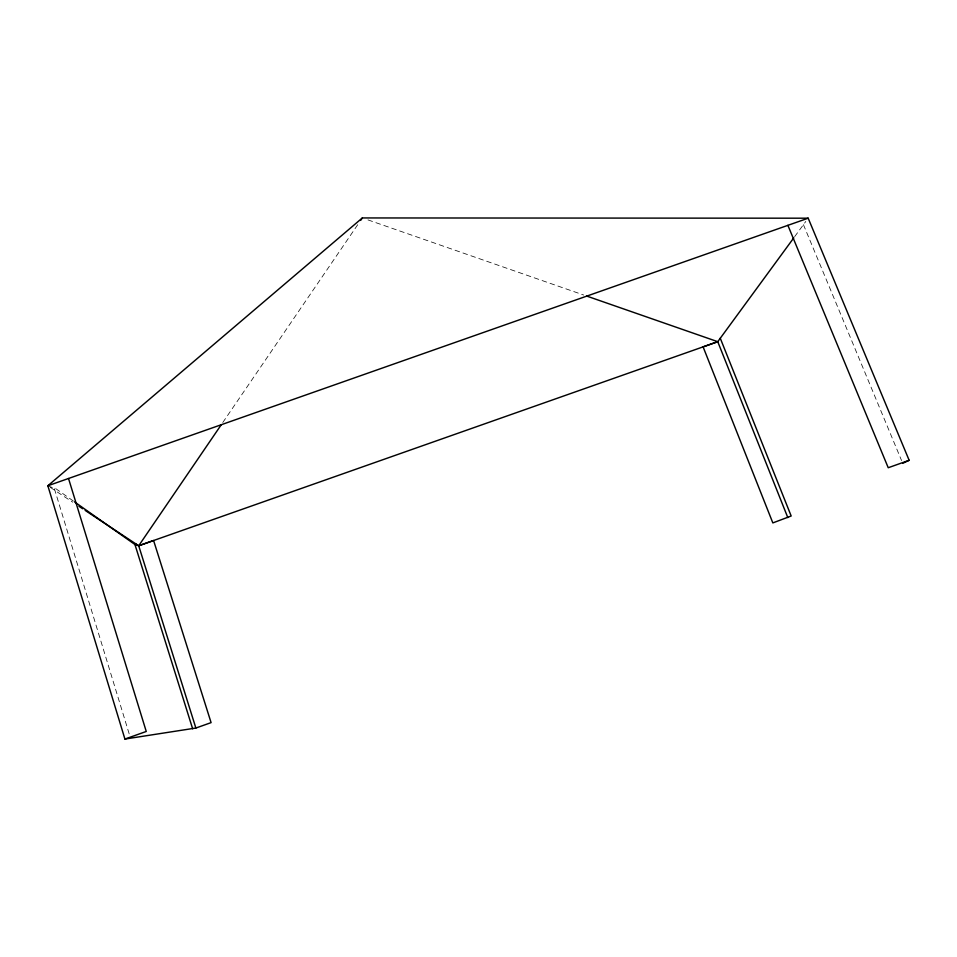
<?xml version="1.0" encoding="UTF-8"?>
<svg xmlns="http://www.w3.org/2000/svg" width="957" height="957" viewBox="0 0 957 957"><rect width="100%" height="100%" fill="white"/><g stroke="black" fill="none" stroke-linecap="round" stroke-linejoin="round"><path stroke-width="0.72" stroke-dasharray="4.79 3.59" d="M222.778 422.527L358.133 224.105M794.681 236.63L805.806 221.438M367.978 219.907L583.758 295.043M47.85 485.761L54.286 488.345M50.338 487.4L72.72 502.186M73.33 501.025L53.999 487.388L129.53 735.012M803.437 224.68L901.578 460.568"/><path stroke-width="1.44" d="M221.091 424.992L138.705 545.765L195.874 728.038L211.09 722.631L153.587 540.514L138.705 545.765L134.937 544.509L74.538 501.887M360.657 220.409L362.332 217.945L808.187 218.196L909.15 460.293L902.726 463.332M720.274 338.24L791.176 516.002L772.837 522.917L703.096 346.865L717.75 341.697L793.808 237.826M195.874 728.038L124.924 739.055L47.85 485.761L362.332 217.945M124.924 739.055L146.254 731.471L68.521 478.488M909.15 460.293L888.228 467.734L787.898 225.338M47.85 485.761L808.187 218.196M136.145 544.078L134.937 544.509L192.644 728.791M787.802 517.581L717.75 341.697L138.705 545.765L85.161 510.404M586.581 296.024L717.75 341.697M78.941 506.289L82.673 508.753"/></g></svg>
